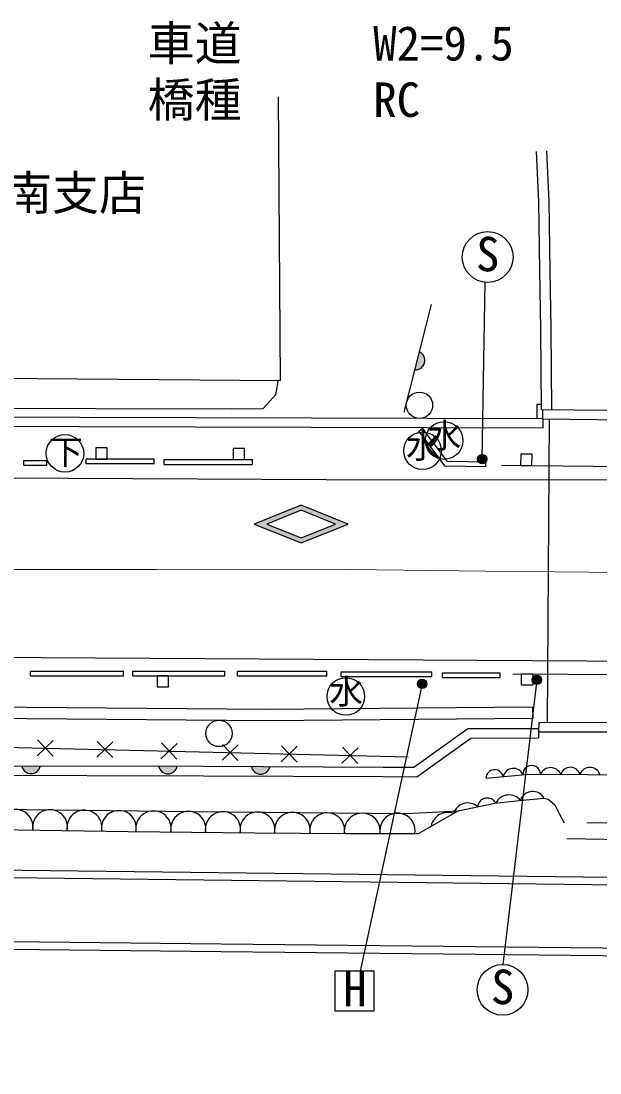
# Model space of a CAD drawing. Units: millimetres at full size, sheet at 1:1000; details may follow other scales. Extents: x 40000 to 680000, y 20000 to 380000.
# Drawn here: x 481257 to 512061, y 268520 to 324475 of the extents above; entities that cross this region are included whole.
import ezdxf
from ezdxf.enums import TextEntityAlignment as Align

# ---------------------------------------------------------------- set-up
doc = ezdxf.new("R2010")
doc.units = ezdxf.units.MM
doc.header["$LTSCALE"] = 1000
doc.linetypes.add('CHAIN', pattern=[18.5, 12, -1.5, 3.5, -1.5])
for name, color, linetype, lineweight in [('M-BGD', 7, 'Continuous', 25), ('M-BGD-EXST', 7, 'Continuous', 25), ('M-BMK', 2, 'CHAIN', 13), ('M-BMK-HTXT', 7, 'Continuous', 13), ('M-STR-HTXT', 7, 'Continuous', 13), ('M-STR-STR1', 1, 'Continuous', 25), ('M-STR-STRC', 7, 'Continuous', 25)]:
    doc.layers.add(name, color=color, linetype=linetype, lineweight=lineweight)
doc.styles.add('ＭＳ ゴシック', font='')
doc.styles.get('ＭＳ ゴシック').set_extended_font_data('MS Gothic')

msp = doc.modelspace()

# ---------------------------------------------------------------- hatches: boundary and pattern name
at = {"layer": 'M-BGD'}
for points in [[(502213, 305921, 0.82183), (502459, 306881)], [(481294, 284854, 0.82183), (482284, 284851)], [(488577, 284837, 0.82183), (489568, 284835)], [(493513, 284821, 0.82183), (494504, 284817)]]:
    msp.add_hatch(color=256, dxfattribs=at).paths.add_polyline_path(points)
at = {"layer": 'M-BGD-EXST'}
for points in [[(506047, 301170, 1), (505547, 301170, 1)], [(502849, 289224, 1), (502349, 289224, 1)], [(508957, 289430, 1), (508457, 289430, 1)]]:
    msp.add_hatch(color=256, dxfattribs=at).paths.add_polyline_path(points)
at = {"layer": 'M-STR-STRC'}
h = msp.add_hatch(color=256, dxfattribs=at)
h.paths.add_polyline_path([(496154, 296717), (498654, 297717), (496154, 298717), (493654, 297717)])
h.paths.add_polyline_path([(494328, 297717), (496154, 298448), (497981, 297717), (496154, 296986)], flags=16)

# ---------------------------------------------------------------- linework, layer by layer
at = {"layer": 'M-BGD'}
for p, q in [((501635, 303664), (503103, 309398)), ((509026, 303320), (509025, 302820)), ((502417, 302666), (502616, 302817)), ((481397, 301105), (482628, 301105)), ((481397, 300855), (481397, 301105)), ((482628, 300855), (482628, 301105)), ((488337, 301166), (484719, 301166)), ((484719, 300916), (484719, 301166)), ((488337, 300916), (488337, 301166)), ((488878, 301144), (493570, 301144)), ((488878, 300894), (488878, 301144)), ((493570, 300894), (493570, 301144)), ((481397, 300855), (482628, 300855)), ((488337, 300916), (484719, 300916)), ((488878, 300894), (493570, 300894)), ((505982, 300758), (505988, 301008)), ((506828, 300845), (526100, 300629)), ((481768, 289893), (486714, 289893)), ((481768, 289643), (481768, 289893)), ((486714, 289643), (486714, 289893)), ((487208, 289901), (492101, 289901)), ((487208, 289651), (487208, 289901)), ((492101, 289651), (492101, 289901)), ((497521, 289880), (492783, 289880)), ((492783, 289630), (492783, 289880)), ((497521, 289630), (497521, 289880)), ((498288, 289861), (503116, 289861)), ((498288, 289611), (498288, 289861)), ((503116, 289611), (503116, 289861)), ((481768, 289643), (486714, 289643)), ((487208, 289651), (492101, 289651)), ((497521, 289630), (492783, 289630)), ((498288, 289611), (503116, 289611)), ((503691, 289811), (506754, 289811)), ((503691, 289561), (503691, 289811)), ((503691, 289561), (506754, 289561)), ((506754, 289561), (506754, 289811)), ((507416, 289756), (521159, 289680)), ((508477, 287983), (508482, 287383)), ((508793, 286673), (508793, 286350)), ((482972, 286208), (482111, 285388)), ((482134, 286233), (482960, 285368)), ((486146, 286133), (485286, 285312)), ((485309, 286157), (486134, 285292)), ((489563, 286051), (488702, 285231)), ((488725, 286076), (489550, 285210)), ((492811, 285974), (491950, 285153)), ((491973, 285999), (492798, 285133)), ((495957, 285899), (495096, 285078)), ((495119, 285924), (495944, 285058)), ((499195, 285822), (498334, 285001)), ((498357, 285846), (499182, 284981))]:
    msp.add_line(p, q, dxfattribs=at)
for points in [[(451815, 320071), (451916, 305700), (495058, 305352), (494950, 320441)], [(508958, 303816), (508913, 308091), (508869, 311192), (508814, 314859), (508675, 317542)], [(509508, 303809), (509463, 308098), (509419, 311200), (509364, 314877), (509225, 317571)], [(509026, 303320), (478195, 303405), (468201, 303427), (458479, 303637), (448946, 303871), (447336, 303917), (440328, 303719), (427641, 303751), (411104, 303865), (399899, 303923), (392565, 303943), (384134, 304098), (374579, 304156), (362055, 304273), (351782, 304306), (341708, 304328), (322722, 304510), (277316, 304617), (254225, 304863), (233068, 305354), (227920, 306450)], [(509025, 302820), (478194, 302905), (468195, 302927), (458468, 303137), (448933, 303371), (447336, 303417), (440334, 303219), (427639, 303251), (411101, 303365), (399897, 303423), (392560, 303443), (384127, 303598), (374575, 303656), (362052, 303773), (351781, 303806), (341705, 303828), (322719, 304010), (277312, 304117), (254216, 304363), (233010, 304855), (227437, 306041)], [(452031, 304320), (452031, 304033), (453055, 304045), (456356, 304033), (465735, 304020), (477981, 303883), (492435, 303852), (494142, 303863), (494808, 304603), (494926, 305181), (494933, 305353)], [(508955, 304074), (508707, 304074), (508707, 303321)], [(505988, 301008), (503947, 301053), (502616, 302817)], [(505982, 300758), (503821, 300806), (502417, 302666)], [(508477, 287983), (494280, 287858), (470962, 288040), (450094, 288209), (425765, 288266), (398443, 288402), (362200, 288764), (306448, 289100), (268995, 289203), (268168, 289604), (267466, 289504), (266965, 289178), (233538, 289450), (187041, 289921), (174710, 290065)], [(508482, 287383), (494280, 287258), (470958, 287440), (450091, 287609), (425762, 287666), (398439, 287802), (362195, 288164), (306445, 288500), (268857, 288603), (268072, 288984), (267682, 288928), (267141, 288576), (233533, 288850), (187034, 289321), (174703, 289465)], [(379150, 268829), (382118, 278128), (383697, 283029), (384672, 286065), (387667, 286258), (393365, 286121), (399186, 286039), (405009, 285998), (410694, 285820), (416282, 285806), (422476, 285738), (427309, 285711), (433420, 285518), (438432, 285477), (444159, 285422), (450957, 285285), (460099, 285162), (470166, 285038), (478556, 284860), (490972, 284832), (500530, 284791), (502152, 284778), (505034, 286835), (508796, 286850)], [(448867, 286789), (475890, 285960), (501852, 285342)], [(391860, 285657), (393356, 285621), (399181, 285539), (404999, 285498), (410685, 285320), (416279, 285306), (422471, 285238), (427300, 285211), (433410, 285019), (438428, 284977), (444151, 284922), (450948, 284785), (460093, 284662), (470158, 284538), (478550, 284360), (490970, 284332), (500527, 284291), (502310, 284277), (505195, 286336), (508793, 286350)], [(68338, 284325), (119672, 283760), (164369, 283125), (201146, 282619), (223030, 282238), (254834, 281786), (293042, 281334), (320558, 281092), (423065, 279606), (551480, 278071), (567791, 277936)], [(68343, 284725), (119677, 284160), (164374, 283525), (201153, 283019), (223037, 282638), (254839, 282186), (293046, 281734), (320563, 281492), (423071, 280005), (551484, 278471), (567793, 278336)], [(505994, 284204), (508288, 284415), (520702, 284349)], [(390294, 284006), (407211, 283718), (415551, 283639), (425005, 283421), (434197, 283323), (443313, 283164), (454942, 282986), (467007, 282808), (478560, 282571), (490409, 282433), (501745, 282314), (504507, 282457)], [(380963, 268520), (383412, 275949), (385692, 283216), (393964, 282990), (399873, 282818), (405592, 282801), (411086, 282628), (416460, 282559), (421280, 282387), (426602, 282300), (432944, 282145), (439181, 282024), (447785, 281938), (454609, 281852), (460882, 281714), (468068, 281611), (472821, 281524), (479921, 281473), (486953, 281369), (493692, 281300), (498565, 281266), (502401, 281266), (504507, 282457)], [(504507, 282457), (506459, 282875), (507763, 283013), (509083, 283144), (509307, 283091), (509655, 282783), (509892, 282316), (510148, 281831)], [(511368, 281837), (521392, 281716), (527956, 281723), (538308, 281589), (550168, 281462), (561274, 281385), (567803, 281399)], [(68372, 281075), (81632, 280872), (101277, 280535), (123470, 280316), (146340, 279962), (172401, 279680), (191682, 279438), (223579, 278980), (248910, 278546), (272761, 278184), (294547, 277939), (319610, 277609), (343984, 277227), (399972, 276442), (439872, 276065), (467729, 275653), (491901, 275388), (525725, 275031), (567779, 274375)], [(510298, 280984), (520263, 280818), (530846, 280724), (542304, 280578), (551701, 280461), (562885, 280248), (567799, 280222)], [(68366, 280675), (81625, 280472), (101271, 280135), (123465, 279916), (146335, 279562), (172397, 279280), (191677, 279038), (223572, 278580), (248904, 278146), (272756, 277784), (294542, 277539), (319605, 277209), (343978, 276827), (399967, 276042), (439867, 275665), (467723, 275253), (491897, 274988), (525720, 274631), (567777, 273975)]]:
    msp.add_lwpolyline(points, dxfattribs=at)
for points in [[(485245, 301166), (485845, 301166), (485845, 301766), (485245, 301766)], [(492552, 301144), (493152, 301144), (493152, 301744), (492552, 301744)], [(507838, 300834), (508438, 300827), (508445, 301427), (507845, 301434)], [(489097, 289651), (488497, 289651), (488497, 289051), (489097, 289051)], [(507894, 289753), (508494, 289750), (508490, 289150), (507890, 289153)]]:
    msp.add_lwpolyline(points, close=True, dxfattribs=at)
for centre in [(502457, 304038), (491790, 286580)]:
    msp.add_circle(centre, 700, dxfattribs=at)
for centre, radius, start, end in [((502241, 306425), 505, 266.8116, 64.4698), ((481789, 284950), 505, 191.0419, 348.7001), ((489073, 284934), 505, 191.0419, 348.7001), ((494009, 284917), 505, 190.9269, 348.5851), ((508428, 284410), 465, 0.2694, 183.022), ((506459, 284186), 465, 12.7756, 177.7444), ((507454, 284169), 554, 23.031, 167.489), ((509434, 284164), 596, 23.9904, 155.3977), ((510487, 284246), 532, 16.8907, 162.4974), ((511527, 284208), 565, 19.3076, 160.0805), ((506069, 282625), 520, 29.4906, 173.8914), ((507226, 282517), 793, 39.3811, 152.6562), ((508488, 282814), 681, 28.9811, 162.3785), ((505026, 282099), 784, 47.9013, 163.1467), ((480945, 281593), 950, 350.9357, 187.3771), ((482799, 281593), 928, 349.0484, 189.2645), ((484632, 281568), 933, 348.9935, 189.3194), ((486461, 281552), 928, 348.387, 190.0437), ((488304, 281512), 946, 349.8936, 188.9339), ((490156, 281503), 934, 349.1563, 189.6712), ((491999, 281477), 939, 349.6104, 189.2171), ((493839, 281467), 930, 349.1707, 189.8689), ((495694, 281428), 952, 351.0478, 188.1458), ((497549, 281431), 927, 349.7893, 189.4043), ((499412, 281382), 957, 353.0494, 186.9227), ((501287, 281405), 936, 351.4654, 188.5515), ((503968, 281475), 904, 70.1482, 168.8122)]:
    msp.add_arc(centre, radius, start, end, dxfattribs=at)
at = {"layer": 'M-BGD-EXST'}
for p, q in [((505797, 301170), (505961, 310578)), ((508707, 289430), (506900, 274292)), ((502599, 289224), (499296, 273928)), ((500053, 273928), (497953, 273928)), ((497953, 273928), (497953, 271828)), ((500053, 271828), (500053, 273928)), ((497953, 271828), (500053, 271828))]:
    msp.add_line(p, q, dxfattribs=at)
for centre, radius in [((506085, 311922), 1350), ((503767, 302160), 1000), ((483595, 301478), 1000), ((502621, 301615), 1000), ((505797, 301170), 250), ((498539, 288546), 1000), ((502599, 289224), 250), ((508707, 289430), 250), ((506880, 272942), 1350)]:
    msp.add_circle(centre, radius, dxfattribs=at)
at = {"layer": 'M-BMK'}
msp.add_lwpolyline([(360745, 296147), (378640, 295972), (396279, 295827), (419421, 295721), (438889, 295563), (452475, 295543), (471767, 295313), (479228, 295300), (488456, 295292), (497283, 295310), (505985, 295217), (520248, 295075), (537916, 295027), (545921, 294950), (559045, 294799), (567850, 294848)], dxfattribs=at)
at = {"layer": 'M-STR-STR1'}
for p, q in [((509026, 303320), (509023, 303815)), ((509026, 303320), (521167, 303143)), ((509360, 303315), (509243, 287153))]:
    msp.add_line(p, q, dxfattribs=at)
msp.add_lwpolyline([(508958, 303816), (514171, 303753), (521168, 303691)], dxfattribs=at)
msp.add_lwpolyline([(508793, 286673), (521043, 286673), (521048, 287173), (508801, 287152)], close=True, dxfattribs=at)
at = {"layer": 'M-STR-STRC'}
for points in [[(270086, 301616), (322905, 301100), (362072, 300864), (405458, 300752), (459781, 300284), (497492, 300082), (523532, 300073)], [(525868, 290332), (470701, 290668), (404661, 291130), (337388, 291593), (281193, 291650), (235511, 291912)]]:
    msp.add_lwpolyline(points, dxfattribs=at)
for points in [[(496154, 298717), (493654, 297717), (496154, 296717), (498654, 297717)], [(496154, 298448), (494328, 297717), (496154, 296986), (497981, 297717)]]:
    msp.add_lwpolyline(points, close=True, dxfattribs=at)

# ---------------------------------------------------------------- texts
at = {"layer": 'M-BGD-EXST', "style": 'ＭＳ ゴシック'}
for p in [(505429, 310630), (506225, 271649)]:
    msp.add_text('S', height=1833, rotation=358.508, dxfattribs=at).set_placement(p, align=Align.BOTTOM_LEFT)
for s, height, p in [('水', 1320, (501742, 300824)), ('水', 1320, (502888, 301369)), ('下', 1320, (482743, 300491)), ('水', 1320, (497659, 287756)), ('H', 1833, (498406, 271520))]:
    msp.add_text(s, height=height, dxfattribs=at).set_placement(p, align=Align.BOTTOM_LEFT)
at = {"layer": 'M-BMK-HTXT', "style": 'ＭＳ ゴシック'}
msp.add_text('山口日野自動車周南支店', height=1833, dxfattribs=at).set_placement((460400, 313869), align=Align.BOTTOM_LEFT)
at = {"layer": 'M-STR-HTXT', "style": 'ＭＳ ゴシック'}
for s, p in [('車道', (487994, 321825)), ('W2=9.5', (499994, 321825)), ('橋種', (487994, 318825)), ('RC', (499994, 318825))]:
    msp.add_text(s, height=1833, dxfattribs=at).set_placement(p, align=Align.BOTTOM_LEFT)

doc.saveas('drawing.dxf')
